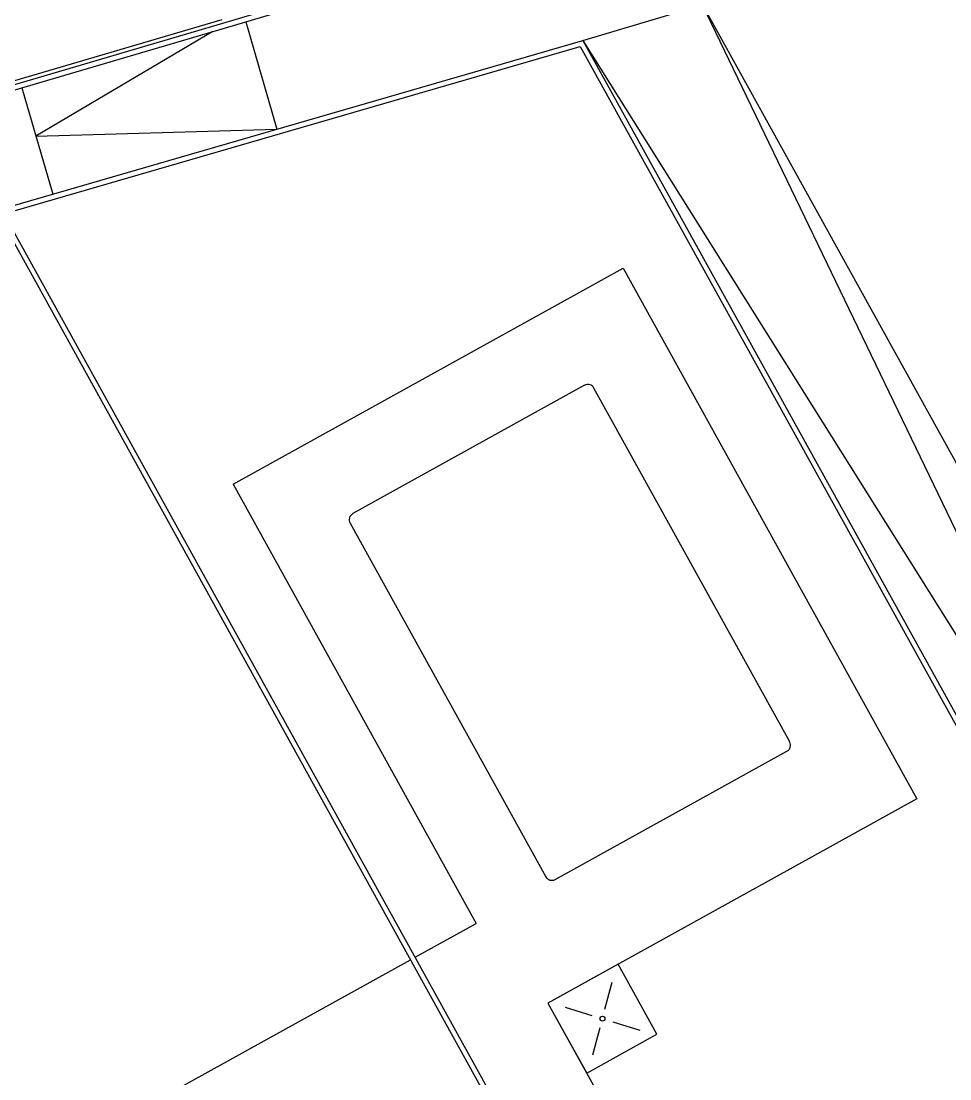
# Model space of a CAD drawing. Header units: millimetres. Extents: x 441061 to 442903, y 4515148 to 4515613.
# Drawn here: x 442527.32 to 442528.986, y 4515544.827 to 4515546.724 of the extents above; entities that cross this region are included whole.
import ezdxf

# ---------------------------------------------------------------- set-up
doc = ezdxf.new("R2010")
doc.units = ezdxf.units.MM
doc.linetypes.add('CONTINUA', pattern=[0])
doc.layers.add('01_piscinas', color=254, linetype='Continuous')

# ---------------------------------------------------------------- blocks, each defined once
blk = doc.blocks.new('A$C21391103')
at = {"layer": '01_piscinas'}
for p, q in [((121.389, 88.46, 0), (123.107, 88.97, 0)), ((123.107, 88.97, 0), (130.592, 75.446, 0)), ((129.826, 75.022, 0), (123.107, 88.97, 0)), ((116.208, 88.757), (112.111, 87.549)), ((116.553, 88.728, 0), (116.999, 87.188, 0)), ((116.08, 88.589, 0), (113.541, 87.085, 0)), ((89.978, 79.355, 0), (121.389, 88.46, 0)), ((113.079, 85.973, 0), (121.352, 88.372, 0)), ((121.352, 88.372, 0), (128.959, 74.628, 0)), ((121.389, 88.46, 0), (129.061, 74.599, 0)), ((121.389, 88.46, 0), (129.826, 75.022, 0)), ((113.339, 87.781, 0), (113.782, 86.255, 0)), ((113.541, 87.085, 0), (116.999, 87.188, 0)), ((113.005, 85.952, 0), (121.544, 70.524, 0)), ((113.079, 85.973, 0), (121.609, 70.56, 0)), ((116.37, 82.092, 0), (121.97, 85.191, 0)), ((121.97, 85.191, 0), (126.182, 77.579, 0)), ((121.413, 83.512, 0), (118.088, 81.672, 0)), ((124.358, 78.398, 0), (121.549, 83.473, 0)), ((116.37, 82.092, 0), (119.857, 75.792, 0)), ((118.049, 81.536, 0), (120.858, 76.461, 0)), ((120.994, 76.422, 0), (124.318, 78.262, 0)), ((126.182, 77.579, 0), (120.889, 74.65, 0)), ((118.982, 75.308, 0), (119.857, 75.792, 0)), ((113.504, 72.277, 0), (118.916, 75.271, 0)), ((121.707, 74.56, 0), (121.812, 74.95, 0)), ((120.889, 74.65, 0), (122.791, 71.214, 0)), ((121.134, 74.59, 0), (121.52, 74.471, 0)), ((121.818, 74.38, 0), (122.205, 74.262, 0)), ((121.532, 73.909, 0), (121.636, 74.299, 0))]:
    blk.add_line(p, q, dxfattribs=at)
for points in [[(78.444, 98.423), (89.005, 80.765), (89.18, 80.815), (95.147, 82.547), (101.647, 84.424), (106.238, 85.749), (112.147, 87.43), (116.245, 88.638), (116.682, 88.766), (128.575, 92.281), (131.649, 93.179), (131.692, 93.192), (136.871, 94.706, 0.005834), (144.95, 97.027, -0.002251), (145.534, 97.172, -0.002318), (146.134, 97.315, -0.000235), (146.15, 97.319, -0.000109), (146.178, 97.325, -0.024812), (152.694, 98.509, -0.026464), (159.714, 99.097, -0.005162), (161.089, 99.126, -0.022761), (169.405, 98.831), (174.432, 98.525), (190.389, 97.553)], [(78.519, 98.445), (89.04, 80.853), (89.159, 80.887), (95.126, 82.619), (101.626, 84.496), (106.217, 85.821), (112.127, 87.502), (116.224, 88.709), (116.66, 88.838), (128.554, 92.353), (131.628, 93.251), (131.67, 93.264), (136.85, 94.779, 0.005835), (144.93, 97.099, -0.002257), (145.516, 97.245, -0.002318), (146.117, 97.388, -0.000234), (146.132, 97.392, -0.000109), (146.161, 97.398, -0.024811), (152.684, 98.583, -0.026464), (159.712, 99.172, -0.005162), (161.088, 99.201, -0.022759), (169.41, 98.906), (174.437, 98.6), (190.391, 97.628)]]:
    blk.add_lwpolyline(points, format="xyb", dxfattribs=at)
at = {"layer": '01_piscinas', "elevation": 0}
blk.add_lwpolyline([(120.889, 74.65), (121.446, 73.644), (122.452, 74.201), (121.895, 75.207)], close=True, dxfattribs=at)
at = {"layer": '01_piscinas'}
blk.add_circle((121.671, 74.425, 0), 0.035, dxfattribs=at)
for centre, start, end in [((121.462, 83.424, 0), 28.9622, 118.9622), ((118.137, 81.584, 0), 118.9622, 208.9622), ((124.27, 78.35, 0), 298.9622, 28.9622), ((120.945, 76.51, 0), 208.9622, 298.9622)]:
    blk.add_arc(centre, 0.1, start, end, dxfattribs=at)

msp = doc.modelspace()

# ---------------------------------------------------------------- block references
at = {"layer": '01_piscinas', "color": 6, "linetype": 'CONTINUA', "xscale": 0.125, "yscale": 0.125, "zscale": 0.125}
msp.add_blockref('A$C21391103', (442513.1537, 4515535.6321), dxfattribs=at)

doc.saveas('drawing.dxf')
